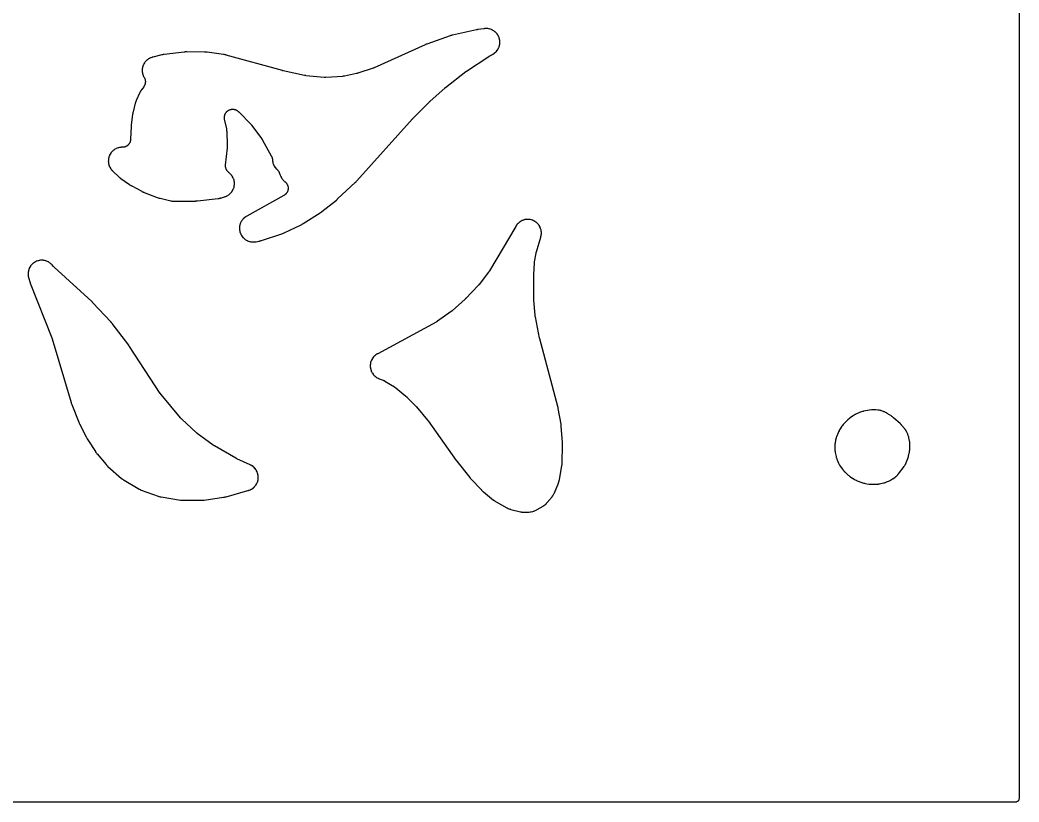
# Model space of a CAD drawing. Header units: millimetres. Extents: x 0 to 300, y 0 to 300.
# Drawn here: x 117.5 to 300.1, y -0.1 to 142.9 of the extents above; entities that cross this region are included whole.
import ezdxf

# ---------------------------------------------------------------- set-up
doc = ezdxf.new("R2010")
doc.units = ezdxf.units.MM
doc.layers.add('CUT', color=7, linetype='CONTINUOUS')

msp = doc.modelspace()

# ---------------------------------------------------------------- linework, layer by layer
at = {"layer": 'CUT'}
msp.add_lwpolyline([(300.054, 298.5625), (300.054, 1.4375), (300.054, 0.5522), (300.0504, 0.4788), (300.0417, 0.4206), (300.0274, 0.3635), (300.0076, 0.3082), (299.9825, 0.255), (299.9522, 0.2046), (299.9172, 0.1573), (299.8777, 0.1137), (299.8341, 0.0743), (299.7869, 0.0392), (299.7365, 0.009), (299.6833, -0.0162), (299.6279, -0.036), (299.5709, -0.0503), (299.5127, -0.0589), (299.4392, -0.0625), (298.554, -0.0625), (1.4375, -0.0625)], dxfattribs=at)
for points in [[(133.7183, 116.7157), (133.7283, 116.6574), (133.7691, 116.475), (133.7848, 116.418), (133.8433, 116.2405), (133.8646, 116.1853), (133.9402, 116.0144), (133.9668, 115.9616), (134.059, 115.799), (134.0906, 115.749), (134.1983, 115.5963), (134.2347, 115.5497), (134.3586, 115.4063), (134.3785, 115.3844), (134.4183, 115.3427), (134.4287, 115.3321), (134.4967, 115.2642), (134.5073, 115.2539), (135.6322, 114.1857), (135.6398, 114.1786), (135.6936, 114.1292), (135.7017, 114.1219), (135.7376, 114.0902), (135.7551, 114.0753), (135.8664, 113.9843), (135.8839, 113.9705), (135.9145, 113.9473), (135.9229, 113.941), (135.9812, 113.8985), (135.9907, 113.8916), (137.5736, 112.7814), (137.5886, 112.7713), (137.6865, 112.7069), (137.7017, 112.6972), (137.827, 112.6202), (137.8425, 112.611), (137.9441, 112.5526), (137.9598, 112.5439), (139.7911, 111.5639), (139.8072, 111.5555), (139.9132, 111.5029), (139.9296, 111.4951), (140.0644, 111.4331), (140.0811, 111.4258), (140.19, 111.3797), (140.2069, 111.3728), (142.6178, 110.4376), (142.6377, 110.4303), (142.7683, 110.3849), (142.7886, 110.3782), (142.9543, 110.3271), (142.9747, 110.3212), (143.1082, 110.2852), (143.1289, 110.28), (145.1239, 109.8168), (145.1417, 109.8129), (145.258, 109.7896), (145.276, 109.7863), (145.3461, 109.7744), (145.3823, 109.7695), (145.618, 109.7443), (145.6544, 109.7415), (145.7254, 109.7383), (145.7437, 109.7377), (145.8623, 109.7359), (145.8805, 109.7359), (149.5886, 109.7923), (149.6035, 109.7927), (149.6996, 109.7965), (149.7144, 109.7973), (149.835, 109.8051), (149.8498, 109.8062), (149.9456, 109.8148), (149.9604, 109.8163), (153.765, 110.2517), (153.7792, 110.2535), (153.8718, 110.2664), (153.8861, 110.2685), (153.9415, 110.2776), (153.9698, 110.2829), (154.1526, 110.3218), (154.1806, 110.3285), (154.2349, 110.3428), (154.2487, 110.3467), (154.3385, 110.3727), (154.3523, 110.3768), (154.9259, 110.5579), (154.9397, 110.5624), (155.0293, 110.5931), (155.043, 110.598), (155.0964, 110.6177), (155.1234, 110.6285), (155.2952, 110.7017), (155.3476, 110.7271), (155.5093, 110.8154), (155.559, 110.8458), (155.7113, 110.9494), (155.7578, 110.9844), (155.8994, 111.1023), (155.9423, 111.1417), (156.0717, 111.2727), (156.1106, 111.3161), (156.2267, 111.459), (156.2612, 111.506), (156.363, 111.6595), (156.3927, 111.7096), (156.4791, 111.8722), (156.5039, 111.925), (156.574, 112.0952), (156.5936, 112.1501), (156.6469, 112.3264), (156.6611, 112.3829), (156.697, 112.5636), (156.7056, 112.6212), (156.7239, 112.8044), (156.7269, 112.8626), (156.7273, 113.0468), (156.7246, 113.105), (156.7072, 113.2883), (156.6989, 113.346), (156.6637, 113.5268), (156.6499, 113.5834), (156.5974, 113.7599), (156.5781, 113.8149), (156.5087, 113.9855), (156.4842, 114.0383), (156.3986, 114.2014), (156.369, 114.2516), (156.268, 114.4056), (156.2337, 114.4527), (156.1183, 114.5962), (156.0796, 114.6398), (155.9508, 114.7714), (155.908, 114.811), (155.7651, 114.9312), (155.7423, 114.9494), (155.7186, 114.9675), (155.6825, 114.9964), (155.6177, 115.0511), (155.5502, 115.1144), (155.5075, 115.1588), (155.4469, 115.2287), (155.409, 115.2772), (155.3558, 115.353), (155.3231, 115.4052), (155.278, 115.486), (155.2508, 115.5412), (155.2143, 115.6262), (155.1929, 115.684), (155.1653, 115.7723), (155.1499, 115.832), (155.1315, 115.9226), (155.1224, 115.9836), (155.1134, 116.0756), (155.1105, 116.1372), (155.1111, 116.2297), (155.1159, 116.3143), (155.1197, 116.3605), (155.4645, 119.5305), (155.4656, 119.5413), (155.4724, 119.6169), (155.4733, 119.6282), (155.4769, 119.6779), (155.4781, 119.7018), (155.4828, 119.8513), (155.4831, 119.8744), (155.4828, 119.9145), (155.4826, 119.9253), (155.4807, 120.0004), (155.4803, 120.0126), (155.3675, 122.4856), (155.3669, 122.4969), (155.3619, 122.5755), (155.361, 122.5872), (155.3567, 122.6387), (155.3541, 122.6634), (155.3346, 122.8174), (155.3312, 122.8411), (155.3243, 122.882), (155.3224, 122.8931), (155.3081, 122.9697), (155.3057, 122.9821), (154.939, 124.7433), (154.9311, 124.7864), (154.9186, 124.8658), (154.9091, 124.9529), (154.9057, 125.0112), (154.9048, 125.0988), (154.907, 125.1572), (154.9146, 125.2445), (154.9225, 125.3023), (154.9386, 125.3885), (154.9521, 125.4453), (154.9765, 125.5295), (154.9955, 125.5847), (155.0279, 125.6661), (155.0522, 125.7192), (155.0924, 125.7971), (155.1217, 125.8476), (155.1693, 125.9212), (155.2034, 125.9686), (155.258, 126.0372), (155.2965, 126.0811), (155.3575, 126.144), (155.4001, 126.1839), (155.4669, 126.2407), (155.5132, 126.2763), (155.5852, 126.3262), (155.6347, 126.3571), (155.7113, 126.3999), (155.7636, 126.4258), (155.8439, 126.4609), (155.8985, 126.4816), (155.9818, 126.5087), (156.0382, 126.524), (156.1238, 126.5428), (156.1813, 126.5526), (156.2684, 126.563), (156.3266, 126.5671), (156.4142, 126.569), (156.4726, 126.5675), (156.56, 126.5608), (156.6179, 126.5536), (156.7043, 126.5385), (156.7612, 126.5256), (156.8457, 126.5022), (156.9011, 126.4839), (156.9829, 126.4523), (157.0363, 126.4287), (157.1146, 126.3894), (157.1654, 126.3606), (157.2395, 126.3139), (157.3053, 126.2677), (157.3406, 126.2417), (157.3636, 126.2238), (157.3759, 126.2141), (157.4044, 126.1911), (157.4165, 126.1812), (157.431, 126.1691), (157.4428, 126.1591), (157.4703, 126.1353), (157.482, 126.1251), (157.4953, 126.1131), (157.5068, 126.1026), (157.5335, 126.0779), (157.5449, 126.0672), (157.5586, 126.0541), (157.5697, 126.0432), (157.5955, 126.0176), (157.6065, 126.0065), (159.697, 123.8577), (159.7077, 123.8466), (159.7324, 123.8203), (159.7429, 123.809), (159.7555, 123.795), (159.7658, 123.7835), (159.7896, 123.7564), (159.7997, 123.7447), (159.8111, 123.7312), (159.821, 123.7193), (159.8438, 123.6914), (159.8535, 123.6794), (159.8652, 123.6646), (159.8747, 123.6524), (159.8965, 123.6238), (159.9058, 123.6114), (161.6869, 121.1907), (161.6952, 121.1792), (161.7144, 121.1523), (161.7225, 121.1407), (161.7323, 121.1265), (161.7403, 121.1148), (161.7586, 121.0873), (161.7663, 121.0754), (161.7751, 121.0617), (161.7827, 121.0498), (161.8001, 121.0217), (161.8075, 121.0096), (161.8163, 120.9948), (161.8235, 120.9826), (161.8401, 120.954), (161.8471, 120.9417), (163.4643, 118.0401), (163.4829, 118.0049), (163.5156, 117.9397), (163.548, 117.8671), (163.5675, 117.8178), (163.5934, 117.7425), (163.6084, 117.6917), (163.6276, 117.6144), (163.638, 117.5625), (163.6503, 117.4838), (163.6583, 117.4113), (163.6618, 117.3717), (163.6745, 117.1806), (163.681, 117.1235), (163.7103, 116.9442), (163.7223, 116.888), (163.7686, 116.7122), (163.7859, 116.6574), (163.8489, 116.487), (163.8713, 116.4341), (163.9503, 116.2704), (163.9777, 116.2199), (164.0719, 116.0645), (164.1041, 116.0169), (164.2127, 115.8712), (164.2493, 115.8269), (164.3714, 115.6923), (164.412, 115.6516), (164.507, 115.5653), (164.5368, 115.5368), (164.5903, 115.4835), (164.6459, 115.4228), (164.6811, 115.3806), (164.7309, 115.315), (164.762, 115.2699), (164.8057, 115.2), (164.8326, 115.1521), (164.8696, 115.0785), (164.9004, 115.0096), (164.9164, 114.9716), (165.0967, 114.5131), (165.1408, 114.4004), (165.1461, 114.3873), (165.167, 114.3375), (165.1783, 114.312), (165.2548, 114.1507), (165.281, 114.1015), (165.3709, 113.95), (165.4016, 113.9035), (165.5051, 113.761), (165.5399, 113.7176), (165.6563, 113.5853), (165.695, 113.5452), (165.8231, 113.4243), (165.8653, 113.388), (165.9455, 113.3253), (165.9796, 113.2972), (166.0409, 113.2442), (166.1049, 113.1832), (166.1455, 113.1405), (166.2032, 113.0734), (166.2394, 113.0269), (166.2902, 112.9545), (166.3216, 112.9047), (166.3651, 112.8277), (166.3915, 112.775), (166.4272, 112.6941), (166.4483, 112.6391), (166.4759, 112.5551), (166.4915, 112.4983), (166.5107, 112.4119), (166.5206, 112.3539), (166.5312, 112.2661), (166.5354, 112.2073), (166.5374, 112.1189), (166.5358, 112.06), (166.529, 111.9718), (166.5217, 111.9134), (166.5063, 111.8263), (166.4932, 111.7688), (166.4694, 111.6837), (166.4507, 111.6278), (166.4186, 111.5454), (166.3946, 111.4916), (166.3546, 111.4127), (166.3254, 111.3616), (166.2778, 111.287), (166.2437, 111.239), (166.189, 111.1694), (166.1504, 111.125), (166.0891, 111.0612), (166.0463, 111.0207), (165.9791, 110.9632), (165.9325, 110.9272), (165.86, 110.8765), (165.7913, 110.8335), (165.7533, 110.8109), (158.9747, 107.0098), (158.9621, 107.0025), (158.8807, 106.9542), (158.8683, 106.9466), (158.8201, 106.9164), (158.7958, 106.9004), (158.6426, 106.7937), (158.5964, 106.7582), (158.4563, 106.6388), (158.4138, 106.599), (158.2858, 106.4666), (158.2474, 106.4228), (158.1329, 106.2786), (158.0989, 106.2313), (157.9989, 106.0767), (157.9697, 106.0264), (157.8851, 105.8628), (157.8609, 105.8098), (157.7926, 105.6389), (157.7737, 105.5838), (157.7223, 105.407), (157.7088, 105.3503), (157.6747, 105.1694), (157.6668, 105.1117), (157.6505, 104.9283), (157.6481, 104.8701), (157.6497, 104.686), (157.653, 104.6279), (157.6724, 104.4448), (157.6813, 104.3872), (157.7183, 104.2069), (157.7328, 104.1505), (157.7872, 103.9745), (157.807, 103.9198), (157.8782, 103.75), (157.9033, 103.6974), (157.9905, 103.5353), (158.0206, 103.4854), (158.1232, 103.3325), (158.1579, 103.2858), (158.2749, 103.1436), (158.314, 103.1004), (158.4442, 102.9702), (158.4873, 102.9311), (158.6295, 102.8141), (158.6762, 102.7793), (158.829, 102.6767), (158.8789, 102.6466), (159.041, 102.5592), (159.0935, 102.5341), (159.2633, 102.4629), (159.318, 102.443), (159.4939, 102.3885), (159.5503, 102.374), (159.7307, 102.3369), (159.7882, 102.328), (159.9713, 102.3085), (160.0294, 102.3052), (160.2135, 102.3035), (160.2717, 102.3058), (160.4577, 102.3223), (160.4866, 102.3256), (160.543, 102.3333), (160.5574, 102.3355), (160.6508, 102.3507), (160.6651, 102.3532), (161.1807, 102.4499), (161.1999, 102.4538), (161.3239, 102.4813), (161.3429, 102.4858), (161.4973, 102.5253), (161.5161, 102.5304), (161.638, 102.5659), (161.6567, 102.5717), (165.3742, 103.7858), (165.3929, 103.7922), (165.5135, 103.8361), (165.532, 103.8431), (165.6815, 103.9031), (165.6997, 103.9108), (165.8172, 103.9625), (165.8352, 103.9707), (168.8998, 105.4413), (168.9161, 105.4494), (169.0212, 105.5038), (169.0373, 105.5124), (169.1671, 105.5847), (169.1829, 105.5938), (169.2845, 105.6546), (169.3, 105.6641), (172.3657, 107.6242), (172.3783, 107.6325), (172.4596, 107.6874), (172.472, 107.696), (172.5723, 107.7675), (172.5845, 107.7764), (172.6629, 107.8353), (172.6748, 107.8445), (175.3401, 109.9539), (175.3499, 109.9618), (175.4125, 110.0135), (175.4221, 110.0216), (175.4994, 110.0882), (175.5088, 110.0964), (175.5693, 110.1508), (175.5785, 110.1592), (178.867, 113.2404), (178.8765, 113.2495), (178.9371, 113.3088), (178.9463, 113.318), (179.0208, 113.3942), (179.0299, 113.4036), (179.0878, 113.4655), (179.0967, 113.4752), (189.2434, 124.7925), (189.2465, 124.7961), (189.254, 124.8043), (189.2572, 124.8078), (189.2648, 124.8161), (189.2688, 124.8204), (189.278, 124.8304), (189.282, 124.8347), (189.2867, 124.8396), (189.2907, 124.8438), (189.3001, 124.8537), (189.3036, 124.8574), (189.3113, 124.8653), (189.3223, 124.8766), (189.3272, 124.8815), (192.3922, 127.9626), (192.3959, 127.9663), (192.4045, 127.9748), (192.4082, 127.9785), (192.4171, 127.9872), (192.4216, 127.9916), (192.4323, 128.002), (192.4369, 128.0064), (192.4423, 128.0115), (192.4469, 128.0159), (192.4578, 128.0261), (192.4619, 128.0299), (192.4707, 128.0381), (192.4834, 128.0497), (192.4891, 128.0548), (195.1327, 130.4264), (195.1374, 130.4307), (195.1487, 130.4406), (195.1535, 130.4448), (195.165, 130.4549), (195.171, 130.46), (195.1849, 130.472), (195.1909, 130.4771), (195.1979, 130.4829), (195.204, 130.488), (195.2182, 130.4997), (195.2243, 130.5047), (195.2274, 130.5072), (195.2347, 130.5131), (195.2517, 130.5267), (195.2591, 130.5324), (198.9941, 133.438), (198.9999, 133.4424), (199.0133, 133.4527), (199.0191, 133.4571), (199.033, 133.4675), (199.0401, 133.4729), (199.0569, 133.4852), (199.0641, 133.4905), (199.0724, 133.4965), (199.0797, 133.5017), (199.0967, 133.5137), (199.1041, 133.5189), (199.1078, 133.5214), (199.1165, 133.5274), (199.137, 133.5412), (199.1458, 133.5471), (203.206, 136.2174), (203.212, 136.2213), (203.226, 136.2303), (203.232, 136.2342), (203.2463, 136.2433), (203.2537, 136.2479), (203.271, 136.2587), (203.2784, 136.2632), (203.287, 136.2685), (203.2945, 136.273), (203.3121, 136.2835), (203.3197, 136.2879), (203.3241, 136.2905), (203.3329, 136.2955), (203.3536, 136.3073), (203.3625, 136.3122), (203.8733, 136.5942), (203.8861, 136.6015), (203.9689, 136.6499), (203.9815, 136.6575), (204.0312, 136.6881), (204.0561, 136.7044), (204.2132, 136.8126), (204.2605, 136.8488), (204.4042, 136.9704), (204.4476, 137.0111), (204.5785, 137.1463), (204.6177, 137.191), (204.7346, 137.3386), (204.7692, 137.387), (204.8708, 137.5454), (204.9005, 137.597), (204.9859, 137.7647), (205.0103, 137.819), (205.0787, 137.9943), (205.0976, 138.0508), (205.1483, 138.232), (205.1614, 138.2901), (205.194, 138.4754), (205.2013, 138.5345), (205.2153, 138.7222), (205.2168, 138.7817), (205.2121, 138.9698), (205.2076, 139.0292), (205.1843, 139.2159), (205.174, 139.2745), (205.1323, 139.458), (205.1163, 139.5154), (205.0566, 139.6938), (205.0349, 139.7493), (204.9579, 139.921), (204.9308, 139.974), (204.8371, 140.1372), (204.8049, 140.1873), (204.6955, 140.3404), (204.6586, 140.3871), (204.5345, 140.5286), (204.4931, 140.5713), (204.3556, 140.6999), (204.3102, 140.7383), (204.1607, 140.8526), (204.1116, 140.8864), (203.9515, 140.9852), (203.8994, 141.014), (203.7303, 141.0965), (203.6756, 141.1199), (203.4991, 141.1853), (203.4423, 141.2032), (203.2602, 141.2508), (203.202, 141.2629), (203.0161, 141.2922), (202.9569, 141.2986), (202.769, 141.3093), (202.7095, 141.3098), (202.5188, 141.3017), (202.4891, 141.2997), (202.4312, 141.2944), (202.4164, 141.2928), (202.3203, 141.2816), (202.3056, 141.2796), (201.2015, 141.1224), (201.1909, 141.1208), (201.1172, 141.109), (201.1059, 141.107), (201.0144, 141.0905), (201.0033, 141.0884), (200.9313, 141.074), (200.9195, 141.0715), (196.5633, 140.1094), (196.5457, 140.1052), (196.4319, 140.0765), (196.4145, 140.0718), (196.2729, 140.0314), (196.2556, 140.0262), (196.1438, 139.9907), (196.1266, 139.985), (191.8551, 138.4846), (191.8426, 138.48), (191.7618, 138.4496), (191.7494, 138.4448), (191.6487, 138.4043), (191.6364, 138.3992), (191.557, 138.3653), (191.5448, 138.3599), (182.2768, 134.1495), (182.2656, 134.1445), (182.2394, 134.1331), (182.2281, 134.1282), (182.2144, 134.1224), (182.203, 134.1177), (182.1765, 134.107), (182.1651, 134.1024), (182.1519, 134.0973), (182.1405, 134.0929), (182.1136, 134.0829), (182.1021, 134.0786), (182.088, 134.0736), (182.0764, 134.0695), (182.0494, 134.0602), (182.0377, 134.0563), (179.2469, 133.1396), (179.235, 133.1357), (179.2071, 133.127), (179.1951, 133.1234), (179.1805, 133.119), (179.1685, 133.1155), (179.1404, 133.1075), (179.1283, 133.1042), (179.1144, 133.1005), (179.1023, 133.0973), (179.0739, 133.0902), (179.0618, 133.0872), (179.0469, 133.0836), (179.0347, 133.0808), (179.0062, 133.0745), (178.994, 133.0718), (176.8496, 132.6236), (176.8339, 132.6204), (176.7973, 132.6135), (176.7816, 132.6106), (176.7624, 132.6073), (176.7467, 132.6047), (176.7099, 132.5991), (176.6941, 132.5968), (176.676, 132.5943), (176.6601, 132.5923), (176.6232, 132.588), (176.6073, 132.5862), (176.5879, 132.5843), (176.572, 132.5828), (176.5349, 132.5798), (176.519, 132.5786), (173.4374, 132.3805), (173.4303, 132.3801), (173.4135, 132.3792), (173.4104, 132.379), (173.3777, 132.3779), (173.3124, 132.3768), (173.2899, 132.3768), (173.2588, 132.3778), (173.1763, 132.3823), (173.1409, 132.3849), (169.7895, 132.6992), (169.7761, 132.7005), (169.745, 132.7039), (169.7317, 132.7055), (169.7157, 132.7075), (169.7025, 132.7092), (169.6717, 132.7135), (169.6585, 132.7154), (169.6433, 132.7178), (169.6301, 132.7199), (169.5994, 132.7251), (169.5863, 132.7274), (169.5703, 132.7304), (169.5572, 132.7329), (169.5266, 132.739), (169.5135, 132.7417), (165.6132, 133.5823), (165.6078, 133.5834), (165.5953, 133.5862), (165.59, 133.5874), (165.5771, 133.5904), (165.5706, 133.5919), (165.5552, 133.5955), (165.5487, 133.5971), (165.5411, 133.5989), (165.5345, 133.6006), (165.5192, 133.6044), (165.5135, 133.6059), (165.5012, 133.6091), (165.4836, 133.6139), (165.4758, 133.616), (155.2302, 136.4772), (155.2101, 136.4825), (155.079, 136.5142), (155.0588, 136.5188), (154.893, 136.5529), (154.8726, 136.5567), (154.7396, 136.5794), (154.7191, 136.5825), (151.7473, 136.9829), (151.7285, 136.9851), (151.6062, 136.9977), (151.5874, 136.9993), (151.4336, 137.0102), (151.4147, 137.0113), (151.2919, 137.0161), (151.273, 137.0166), (148.0487, 137.0419), (148.0294, 137.0417), (147.9042, 137.0387), (147.885, 137.0379), (147.7281, 137.029), (147.7089, 137.0276), (147.5842, 137.0166), (147.565, 137.0146), (143.8787, 136.5678), (143.8614, 136.5655), (143.7492, 136.5485), (143.732, 136.5457), (143.5918, 136.5203), (143.5746, 136.517), (143.4636, 136.4935), (143.4466, 136.4897), (141.8407, 136.1017), (141.8265, 136.0981), (141.7346, 136.0735), (141.7205, 136.0696), (141.6657, 136.0535), (141.6379, 136.0445), (141.4607, 135.983), (141.4065, 135.9611), (141.2385, 135.8836), (141.1867, 135.8565), (141.0271, 135.7631), (140.9781, 135.7311), (140.8283, 135.6226), (140.7827, 135.586), (140.6442, 135.4633), (140.6024, 135.4225), (140.4765, 135.287), (140.4388, 135.2422), (140.3268, 135.0951), (140.2936, 135.0469), (140.1964, 134.8895), (140.1681, 134.8383), (140.0867, 134.6722), (140.0635, 134.6185), (139.9987, 134.4453), (139.9808, 134.3896), (139.9332, 134.2109), (139.9208, 134.1537), (139.8908, 133.9712), (139.8841, 133.9131), (139.872, 133.7285), (139.871, 133.67), (139.8769, 133.4852), (139.8816, 133.4269), (139.9054, 133.2435), (139.9158, 133.1859), (139.9574, 133.0057), (139.9733, 132.9494), (140.0323, 132.7741), (140.0536, 132.7196), (140.1294, 132.5509), (140.1559, 132.4987), (140.2454, 132.3423), (140.266, 132.3042), (140.3021, 132.2333), (140.3377, 132.1542), (140.3589, 132.1004), (140.3867, 132.0182), (140.4026, 131.9627), (140.4224, 131.8782), (140.4328, 131.8214), (140.4444, 131.7354), (140.4493, 131.6778), (140.4525, 131.5911), (140.4519, 131.5333), (140.4468, 131.4467), (140.4406, 131.3892), (140.4271, 131.3035), (140.4154, 131.2469), (140.3937, 131.1629), (140.3766, 131.1077), (140.347, 131.0261), (140.3246, 130.9729), (140.2873, 130.8945), (140.2599, 130.8437), (140.2152, 130.7693), (140.1709, 130.7032), (140.1459, 130.6678), (139.7976, 130.1981), (139.7883, 130.1853), (139.7757, 130.1672), (139.7293, 130.1012), (139.7204, 130.0881), (139.7073, 130.0683), (139.707, 130.068), (139.6863, 130.0367), (139.6695, 130.0099), (139.583, 129.8631), (139.5652, 129.833), (139.5499, 129.8053), (139.5214, 129.7506), (139.5143, 129.7365), (139.4692, 129.6441), (139.4625, 129.6299), (138.7942, 128.1624), (138.789, 128.1506), (138.7559, 128.0738), (138.751, 128.0619), (138.7321, 128.0152), (138.723, 127.9912), (138.6669, 127.8336), (138.6588, 127.8091), (138.644, 127.7611), (138.6404, 127.7487), (138.6175, 127.6683), (138.6141, 127.6558), (138.2104, 126.1117), (138.2056, 126.0921), (138.1766, 125.9637), (138.1725, 125.9439), (138.1416, 125.7817), (138.1381, 125.7617), (138.1179, 125.6317), (138.1151, 125.6117), (137.8863, 123.7254), (137.8851, 123.7144), (137.8772, 123.6373), (137.8761, 123.6255), (137.8681, 123.5293), (137.8673, 123.5176), (137.8625, 123.4415), (137.8618, 123.429), (137.7627, 121.0662), (137.7596, 121.021), (137.752, 120.9382), (137.7391, 120.8484), (137.7275, 120.7892), (137.7056, 120.7011), (137.6881, 120.6433), (137.6575, 120.558), (137.6342, 120.5022), (137.5952, 120.4204), (137.5664, 120.3673), (137.5193, 120.2897), (137.4854, 120.2398), (137.4307, 120.1674), (137.392, 120.1211), (137.3303, 120.0546), (137.287, 120.0125), (137.219, 119.9525), (137.1717, 119.9149), (137.0979, 119.8622), (137.0471, 119.8295), (136.9684, 119.7844), (136.9146, 119.7571), (136.8318, 119.7201), (136.7755, 119.6983), (136.6893, 119.6699), (136.6311, 119.6539), (136.5425, 119.6343), (136.483, 119.6242), (136.3929, 119.6136), (136.3149, 119.6084), (136.2597, 119.6064), (136.2499, 119.6064), (136.2387, 119.6064), (136.2154, 119.6059), (136.2077, 119.6056), (136.1857, 119.6049), (136.0494, 119.6027), (135.9904, 119.5989), (135.8047, 119.5774), (135.7464, 119.5678), (135.5637, 119.5282), (135.5066, 119.5129), (135.3287, 119.4555), (135.2734, 119.4346), (135.102, 119.36), (135.0491, 119.3338), (134.8859, 119.2427), (134.8357, 119.2114), (134.6823, 119.1046), (134.6354, 119.0685), (134.4932, 118.9472), (134.4502, 118.9067), (134.3206, 118.772), (134.2818, 118.7274), (134.1661, 118.5806), (134.1319, 118.5324), (134.0312, 118.375), (134.0018, 118.3236), (133.9171, 118.157), (133.893, 118.1031), (133.8251, 117.9289), (133.8064, 117.8728), (133.756, 117.6929), (133.7428, 117.6352), (133.7104, 117.4512), (133.703, 117.3925), (133.6888, 117.2061), (133.6872, 117.147), (133.6915, 116.9602), (133.6957, 116.9012)], [(181.5648, 79.2798), (181.5745, 79.2212), (181.6142, 79.0375), (181.6296, 78.9801), (181.6872, 78.8013), (181.7082, 78.7457), (181.7832, 78.5734), (181.8097, 78.5202), (181.9014, 78.3562), (181.9329, 78.3058), (182.0404, 78.1517), (182.0768, 78.1047), (182.199, 77.962), (182.2398, 77.9188), (182.3756, 77.7889), (182.4205, 77.75), (182.5684, 77.6341), (182.617, 77.5999), (182.7756, 77.4992), (182.8273, 77.4699), (182.9975, 77.3843), (183.0243, 77.3716), (183.0774, 77.3481), (183.0911, 77.3422), (183.1804, 77.3053), (183.1942, 77.2998), (183.8869, 77.0334), (183.8964, 77.0297), (183.9111, 77.0238), (183.9352, 77.0138), (183.9673, 77), (183.9956, 76.9872), (184.0179, 76.9766), (184.0306, 76.9705), (184.0353, 76.9682), (184.0624, 76.9543), (184.1222, 76.9222), (184.1577, 76.9022), (184.1695, 76.8952), (184.1782, 76.8899), (185.948, 75.8097), (185.9613, 75.8013), (185.9924, 75.7816), (186.0056, 75.7731), (186.0216, 75.7625), (186.0347, 75.7537), (186.065, 75.7329), (186.078, 75.7239), (186.0927, 75.7135), (186.1054, 75.7042), (186.135, 75.6824), (186.1476, 75.6729), (186.1629, 75.6613), (186.1753, 75.6516), (186.2041, 75.6287), (186.2163, 75.6188), (188.0487, 74.1125), (188.0577, 74.1049), (188.0786, 74.0873), (188.0876, 74.0796), (188.0984, 74.0702), (188.1072, 74.0625), (188.1277, 74.0443), (188.1364, 74.0364), (188.1464, 74.0273), (188.155, 74.0193), (188.175, 74.0005), (188.1835, 73.9925), (188.1939, 73.9825), (188.2023, 73.9743), (188.2218, 73.955), (188.2301, 73.9467), (189.8584, 72.2951), (189.8649, 72.2884), (189.8799, 72.2729), (189.8864, 72.2662), (189.8941, 72.2579), (189.9005, 72.2512), (189.9152, 72.2353), (189.9215, 72.2284), (189.9287, 72.2205), (189.9349, 72.2136), (189.9492, 72.1975), (189.9554, 72.1905), (189.9628, 72.1819), (189.9689, 72.1749), (189.9829, 72.1584), (189.9889, 72.1514), (191.9856, 69.7606), (191.9901, 69.7552), (192.0004, 69.7426), (192.0048, 69.7372), (192.0154, 69.7242), (192.0207, 69.7175), (192.0332, 69.7018), (192.0385, 69.6951), (192.0446, 69.6873), (192.0498, 69.6805), (192.062, 69.6645), (192.0672, 69.6576), (192.0698, 69.6542), (192.0758, 69.646), (192.0898, 69.6268), (192.0958, 69.6185), (197.2574, 62.3804), (197.2612, 62.3751), (197.2879, 62.3384), (197.2921, 62.3328), (197.326, 62.2874), (197.3301, 62.282), (197.3573, 62.2464), (197.3618, 62.2406), (199.7103, 59.2498), (199.7188, 59.2392), (199.775, 59.1709), (199.7838, 59.1604), (199.8563, 59.0763), (199.8653, 59.0661), (199.9245, 59.0004), (199.9337, 58.9904), (201.8288, 56.9822), (201.8427, 56.9679), (201.9346, 56.8767), (201.949, 56.863), (202.0681, 56.7525), (202.0829, 56.7392), (202.1807, 56.6543), (202.1959, 56.6415), (204.0782, 55.1145), (204.0885, 55.1064), (204.1554, 55.0545), (204.1658, 55.0466), (204.2067, 55.0163), (204.2279, 55.0012), (204.3682, 54.9064), (204.3901, 54.8922), (204.4334, 54.8656), (204.4446, 54.8589), (204.5177, 54.8161), (204.529, 54.8096), (206.5165, 53.7037), (206.5281, 53.6974), (206.604, 53.6573), (206.6158, 53.6512), (206.662, 53.6281), (206.6859, 53.6168), (206.8406, 53.5478), (206.8898, 53.5284), (207.05, 53.4733), (207.0752, 53.4652), (207.1247, 53.4506), (207.1374, 53.447), (207.2203, 53.4244), (207.2331, 53.4211), (209.005, 52.981), (209.0184, 52.9778), (209.1057, 52.9583), (209.1191, 52.9554), (209.1718, 52.9449), (209.1989, 52.9401), (209.3732, 52.9134), (209.4279, 52.9076), (209.6039, 52.897), (209.6314, 52.896), (209.6851, 52.8952), (209.6989, 52.8952), (209.7883, 52.896), (209.802, 52.8963), (210.3034, 52.9122), (210.3189, 52.9128), (210.4192, 52.9186), (210.4346, 52.9197), (210.4947, 52.9247), (210.5255, 52.9281), (210.7245, 52.955), (210.755, 52.96), (210.8143, 52.9712), (210.8294, 52.9742), (210.9277, 52.9954), (210.9427, 52.9988), (211.2228, 53.0667), (211.237, 53.0703), (211.3287, 53.0949), (211.3427, 53.0989), (211.3975, 53.115), (211.4253, 53.1239), (211.6021, 53.1855), (211.6563, 53.2074), (211.8263, 53.2859), (211.8525, 53.2988), (211.903, 53.3252), (211.9159, 53.3321), (211.999, 53.3781), (212.0117, 53.3854), (213.1149, 54.0318), (213.1262, 54.0386), (213.1995, 54.0837), (213.2107, 54.0908), (213.2542, 54.1189), (213.2761, 54.1338), (213.4145, 54.2322), (213.4562, 54.2648), (213.5836, 54.3736), (213.6224, 54.4097), (213.7413, 54.5309), (213.7594, 54.5502), (213.794, 54.5887), (213.8027, 54.5987), (213.8588, 54.664), (213.8673, 54.6741), (214.7431, 55.7405), (214.7524, 55.752), (214.8115, 55.8278), (214.8205, 55.8396), (214.8549, 55.886), (214.872, 55.9102), (214.9773, 56.0679), (215.0077, 56.1186), (215.097, 56.2859), (215.1103, 56.3124), (215.1349, 56.3646), (215.1411, 56.3781), (215.18, 56.466), (215.1858, 56.4796), (215.9026, 58.2155), (215.9086, 58.2306), (215.9462, 58.3292), (215.9518, 58.3445), (215.9728, 58.4043), (215.9827, 58.4352), (216.0417, 58.6378), (216.05, 58.6692), (216.0644, 58.731), (216.0678, 58.7468), (216.089, 58.8502), (216.0921, 58.8662), (216.5428, 61.4153), (216.5446, 61.4259), (216.5565, 61.5007), (216.5581, 61.5118), (216.565, 61.561), (216.5678, 61.5847), (216.5824, 61.733), (216.5842, 61.7559), (216.5866, 61.7957), (216.5872, 61.8065), (216.5903, 61.8812), (216.5907, 61.8934), (216.6641, 65.2786), (216.6643, 65.293), (216.6641, 65.3865), (216.6638, 65.4009), (216.6608, 65.5182), (216.6602, 65.5326), (216.6555, 65.626), (216.6546, 65.6403), (216.4295, 68.667), (216.4282, 68.6814), (216.419, 68.7747), (216.4174, 68.7891), (216.403, 68.906), (216.4011, 68.9203), (216.3874, 69.013), (216.3852, 69.0273), (215.8945, 71.8778), (215.892, 71.8912), (215.875, 71.9781), (215.8722, 71.9914), (215.8484, 72.1001), (215.8453, 72.1133), (215.8244, 72.1994), (215.821, 72.2126), (212.5156, 84.5724), (212.5141, 84.578), (212.5107, 84.591), (212.5093, 84.5965), (212.5059, 84.6099), (212.5042, 84.6168), (212.5002, 84.6328), (212.4986, 84.6397), (212.4967, 84.6476), (212.4951, 84.6545), (212.4914, 84.6707), (212.4898, 84.6776), (212.4891, 84.6811), (212.4873, 84.6893), (212.4833, 84.7084), (212.4816, 84.7167), (211.6942, 88.6327), (211.6917, 88.6458), (211.686, 88.6764), (211.6837, 88.6895), (211.6809, 88.7055), (211.6788, 88.7186), (211.6741, 88.7492), (211.6721, 88.7624), (211.67, 88.7775), (211.6682, 88.7907), (211.6644, 88.8215), (211.6628, 88.8347), (211.6611, 88.8508), (211.6597, 88.8641), (211.6568, 88.8949), (211.6556, 88.9082), (211.432, 91.6935), (211.4314, 91.7003), (211.4303, 91.7162), (211.4298, 91.7231), (211.4287, 91.7394), (211.4282, 91.7478), (211.4272, 91.7674), (211.4267, 91.7758), (211.4263, 91.7855), (211.4259, 91.7939), (211.4252, 91.8136), (211.4249, 91.822), (211.4248, 91.8263), (211.4246, 91.8363), (211.4242, 91.8595), (211.4241, 91.8695), (211.4008, 96.2418), (211.4008, 96.2472), (211.4008, 96.2598), (211.4008, 96.2652), (211.4009, 96.278), (211.401, 96.2846), (211.4012, 96.3), (211.4013, 96.3065), (211.4014, 96.3142), (211.4016, 96.3208), (211.4021, 96.3362), (211.4022, 96.342), (211.4027, 96.3545), (211.4035, 96.3722), (211.4039, 96.38), (211.5124, 98.411), (211.5133, 98.4251), (211.5155, 98.458), (211.5166, 98.4721), (211.5181, 98.4891), (211.5194, 98.5031), (211.5227, 98.5358), (211.5242, 98.5497), (211.5261, 98.5658), (211.5278, 98.5798), (211.5321, 98.6124), (211.5341, 98.6263), (211.5366, 98.6433), (211.5388, 98.6572), (211.5441, 98.6897), (211.5465, 98.7035), (211.8269, 100.2561), (211.8292, 100.2684), (211.8348, 100.2972), (211.8373, 100.3095), (211.8404, 100.3245), (211.8431, 100.3368), (211.8495, 100.3654), (211.8523, 100.3776), (211.8557, 100.3917), (211.8587, 100.4039), (211.8659, 100.4323), (211.8691, 100.4444), (211.873, 100.4592), (211.8764, 100.4713), (211.8844, 100.4995), (211.8879, 100.5116), (212.6801, 103.1635), (212.6841, 103.1774), (212.7089, 103.2683), (212.7125, 103.2823), (212.7261, 103.3372), (212.7324, 103.3655), (212.7681, 103.5477), (212.7765, 103.605), (212.7943, 103.7873), (212.7971, 103.8451), (212.7972, 104.0283), (212.7944, 104.0861), (212.7769, 104.2684), (212.7685, 104.3257), (212.7335, 104.5055), (212.7197, 104.5618), (212.6674, 104.7373), (212.6483, 104.7919), (212.5793, 104.9616), (212.555, 105.0142), (212.47, 105.1764), (212.4407, 105.2264), (212.3405, 105.3797), (212.3065, 105.4266), (212.192, 105.5695), (212.1537, 105.6129), (212.0259, 105.7441), (211.9835, 105.7836), (211.8437, 105.9019), (211.7977, 105.9371), (211.6472, 106.0414), (211.598, 106.072), (211.4381, 106.1613), (211.3862, 106.187), (211.2184, 106.2604), (211.1643, 106.281), (210.9902, 106.3379), (210.9343, 106.3532), (210.7556, 106.3931), (210.6985, 106.4029), (210.5167, 106.4253), (210.459, 106.4296), (210.2759, 106.4344), (210.218, 106.4331), (210.0353, 106.4202), (209.9778, 106.4133), (209.7972, 106.3829), (209.7406, 106.3705), (209.5638, 106.3228), (209.5086, 106.305), (209.3373, 106.2404), (209.2841, 106.2174), (209.1197, 106.1366), (209.0691, 106.1086), (208.9133, 106.0124), (208.8655, 105.9796), (208.7197, 105.8687), (208.6753, 105.8315), (208.5409, 105.7071), (208.5003, 105.6658), (208.3785, 105.529), (208.3421, 105.4839), (208.2326, 105.334), (208.2161, 105.3102), (208.1849, 105.263), (208.1771, 105.2508), (208.1272, 105.171), (208.1197, 105.1586), (203.2927, 97.0043), (203.2858, 96.9928), (203.2694, 96.966), (203.2623, 96.9546), (203.2535, 96.9407), (203.2463, 96.9294), (203.2291, 96.9032), (203.2216, 96.892), (203.213, 96.8792), (203.2054, 96.8681), (203.1874, 96.8424), (203.1796, 96.8314), (203.1701, 96.8181), (203.1621, 96.8072), (203.1434, 96.782), (203.1353, 96.7713), (201.4088, 94.5189), (201.401, 94.5089), (201.3828, 94.4859), (201.375, 94.476), (201.3653, 94.4641), (201.3573, 94.4544), (201.3384, 94.4318), (201.3303, 94.4222), (201.3208, 94.4112), (201.3126, 94.4017), (201.2931, 94.3797), (201.2847, 94.3703), (201.2743, 94.359), (201.2658, 94.3497), (201.2457, 94.3282), (201.2371, 94.3191), (198.9978, 91.9911), (198.9932, 91.9863), (198.9822, 91.9751), (198.9775, 91.9703), (198.9662, 91.9589), (198.9604, 91.9531), (198.9467, 91.9395), (198.9408, 91.9337), (198.934, 91.9271), (198.928, 91.9214), (198.9141, 91.908), (198.908, 91.9023), (198.9049, 91.8994), (198.8978, 91.8928), (198.881, 91.8774), (198.8737, 91.8708), (196.4986, 89.739), (196.4893, 89.7308), (196.4675, 89.7118), (196.4581, 89.7036), (196.4467, 89.694), (196.4372, 89.6861), (196.415, 89.6677), (196.4055, 89.66), (196.3944, 89.651), (196.3847, 89.6434), (196.3619, 89.6256), (196.3522, 89.6181), (196.3401, 89.609), (196.3302, 89.6016), (196.307, 89.5845), (196.297, 89.5772), (193.8289, 87.8095), (193.8173, 87.8013), (193.79, 87.7825), (193.7783, 87.7745), (193.7639, 87.7648), (193.752, 87.757), (193.7241, 87.739), (193.7122, 87.7314), (193.6983, 87.7227), (193.6862, 87.7153), (193.6578, 87.6982), (193.6456, 87.691), (193.6306, 87.6822), (193.6183, 87.6752), (193.5894, 87.659), (193.5769, 87.6521), (182.9001, 81.8856), (182.8871, 81.8783), (182.8033, 81.8303), (182.7905, 81.8228), (182.7409, 81.7927), (182.7158, 81.7767), (182.558, 81.67), (182.5105, 81.6343), (182.366, 81.5143), (182.3222, 81.4741), (182.1903, 81.3403), (182.1507, 81.2959), (182.0327, 81.1497), (181.9977, 81.1017), (181.8947, 80.9445), (181.8646, 80.8933), (181.7777, 80.7267), (181.7528, 80.6727), (181.6828, 80.4984), (181.6634, 80.4422), (181.611, 80.2618), (181.5973, 80.2039), (181.5629, 80.0192), (181.555, 79.9603), (181.5391, 79.7731), (181.537, 79.7137), (181.5397, 79.5258), (181.5435, 79.4665)], [(119.0525, 96.089), (119.0619, 96.0317), (119.101, 95.8495), (119.1078, 95.8213), (119.1223, 95.7664), (119.1262, 95.7524), (119.1527, 95.6618), (119.157, 95.6479), (119.353, 95.032), (119.3559, 95.0233), (119.3762, 94.9627), (119.3794, 94.9534), (119.406, 94.8783), (119.4093, 94.8692), (119.4312, 94.8103), (119.4349, 94.8006), (123.3524, 84.798), (123.3558, 84.7892), (123.3637, 84.7685), (123.367, 84.7596), (123.371, 84.7487), (123.3742, 84.7397), (123.3816, 84.7189), (123.3848, 84.7099), (123.3883, 84.6995), (123.3914, 84.6905), (123.3984, 84.6695), (123.4013, 84.6604), (123.4049, 84.6494), (123.4077, 84.6403), (123.4143, 84.6191), (123.417, 84.61), (126.8829, 72.9455), (126.8869, 72.9325), (126.914, 72.8485), (126.9183, 72.8356), (126.9546, 72.7309), (126.9592, 72.7181), (126.99, 72.6354), (126.9949, 72.6228), (128.2931, 69.3665), (128.2981, 69.3545), (128.3311, 69.2765), (128.3364, 69.2645), (128.38, 69.1675), (128.3855, 69.1556), (128.4219, 69.0792), (128.4277, 69.0674), (129.625, 66.6884), (129.6322, 66.6746), (129.6799, 66.5857), (129.6874, 66.5721), (129.7501, 66.4621), (129.758, 66.4487), (129.8102, 66.3624), (129.8184, 66.3492), (131.336, 63.9803), (131.3465, 63.9645), (131.4163, 63.8627), (131.4273, 63.8472), (131.519, 63.7223), (131.5305, 63.7072), (131.6066, 63.61), (131.6186, 63.5953), (133.2739, 61.6156), (133.281, 61.6073), (133.3311, 61.5496), (133.3387, 61.541), (133.3722, 61.5038), (133.3887, 61.4862), (133.4939, 61.3786), (133.5104, 61.3623), (133.5397, 61.3346), (133.5477, 61.3272), (133.6035, 61.2762), (133.6126, 61.2681), (136.0993, 59.0892), (136.1096, 59.0804), (136.177, 59.024), (136.1875, 59.0154), (136.2287, 58.9824), (136.2502, 58.966), (136.3923, 58.8626), (136.4145, 58.8471), (136.4586, 58.818), (136.47, 58.8107), (136.5444, 58.7638), (136.5559, 58.7568), (139.1304, 57.2166), (139.1431, 57.2092), (139.2264, 57.1621), (139.2393, 57.155), (139.2901, 57.1279), (139.3164, 57.1147), (139.4893, 57.0331), (139.5163, 57.0212), (139.5694, 56.9992), (139.5831, 56.9937), (139.6724, 56.9594), (139.6862, 56.9543), (142.8026, 55.8419), (142.8154, 55.8375), (142.8991, 55.8097), (142.912, 55.8056), (142.9627, 55.7901), (142.9888, 55.7827), (143.1596, 55.7387), (143.186, 55.7325), (143.2379, 55.7216), (143.2512, 55.719), (143.3379, 55.7028), (143.3513, 55.7004), (146.8446, 55.13), (146.8557, 55.1282), (146.9338, 55.117), (146.9454, 55.1154), (146.9967, 55.1091), (147.0215, 55.1065), (147.1762, 55.0938), (147.2001, 55.0923), (147.2416, 55.0906), (147.2529, 55.0902), (147.3308, 55.0884), (147.3434, 55.0882), (150.7232, 55.0811), (150.7336, 55.0811), (150.8063, 55.0822), (150.8172, 55.0825), (150.8648, 55.0841), (150.8878, 55.0853), (151.0307, 55.0956), (151.0527, 55.0975), (151.0908, 55.1017), (151.1012, 55.1029), (151.1725, 55.1119), (151.1841, 55.1135), (154.7323, 55.6328), (154.7517, 55.636), (154.8771, 55.6586), (154.8963, 55.6624), (155.0527, 55.6958), (155.0718, 55.7002), (155.1955, 55.7309), (155.2144, 55.736), (159.2016, 56.8657), (159.2156, 56.8698), (159.3062, 56.8979), (159.3201, 56.9024), (159.3742, 56.9206), (159.4016, 56.9306), (159.5758, 56.9988), (159.6291, 57.0227), (159.7936, 57.1065), (159.8442, 57.1354), (159.9998, 57.2347), (160.0474, 57.2685), (160.1926, 57.3825), (160.2367, 57.4207), (160.3702, 57.5482), (160.4104, 57.5905), (160.5308, 57.7304), (160.5666, 57.7765), (160.6729, 57.9274), (160.7041, 57.9767), (160.7952, 58.1372), (160.8215, 58.1894), (160.8965, 58.358), (160.9176, 58.4124), (160.9759, 58.5875), (160.9916, 58.6438), (161.0326, 58.8237), (161.0428, 58.8812), (161.0661, 59.0643), (161.0707, 59.1225), (161.0761, 59.307), (161.075, 59.3653), (161.0624, 59.5495), (161.0556, 59.6074), (161.0253, 59.7895), (161.0129, 59.8465), (160.9649, 60.0248), (160.9471, 60.0803), (160.882, 60.2531), (160.8589, 60.3067), (160.7774, 60.4722), (160.7491, 60.5233), (160.6519, 60.6802), (160.6187, 60.7283), (160.5067, 60.875), (160.4691, 60.9196), (160.3434, 61.0547), (160.3016, 61.0955), (160.1633, 61.2178), (160.1178, 61.2543), (159.9683, 61.3625), (159.9194, 61.3944), (159.7579, 61.4889), (159.7324, 61.503), (159.6818, 61.5294), (159.6688, 61.536), (159.5836, 61.5778), (159.5704, 61.5841), (157.1795, 62.6868), (157.1705, 62.6909), (157.1497, 62.7008), (157.1408, 62.7051), (157.1299, 62.7104), (157.1211, 62.7148), (157.1005, 62.7251), (157.0916, 62.7296), (157.0815, 62.7348), (157.0728, 62.7394), (157.0524, 62.7502), (157.0437, 62.7549), (157.0331, 62.7607), (157.0244, 62.7654), (157.0043, 62.7767), (156.9956, 62.7815), (153.0781, 65.0246), (153.0672, 65.0309), (153.0419, 65.0458), (153.0312, 65.0523), (153.0181, 65.0603), (153.0074, 65.0669), (152.9826, 65.0825), (152.972, 65.0893), (152.9599, 65.0972), (152.9494, 65.1041), (152.925, 65.1204), (152.9146, 65.1275), (152.902, 65.1362), (152.8917, 65.1434), (152.8677, 65.1604), (152.8575, 65.1677), (149.9232, 67.3151), (149.9128, 67.3228), (149.8886, 67.3411), (149.8782, 67.349), (149.8657, 67.3587), (149.8555, 67.3668), (149.8318, 67.3858), (149.8217, 67.394), (149.8102, 67.4035), (149.8002, 67.4118), (149.7771, 67.4314), (149.7672, 67.4399), (149.7553, 67.4504), (149.7456, 67.459), (149.723, 67.4793), (149.7134, 67.4881), (147.093, 69.9162), (147.0823, 69.9264), (147.0574, 69.9502), (147.0468, 69.9605), (147.034, 69.9731), (147.0236, 69.9836), (146.9995, 70.0082), (146.9893, 70.0189), (146.9777, 70.0311), (146.9676, 70.042), (146.9444, 70.0673), (146.9345, 70.0783), (146.9226, 70.0918), (146.9129, 70.1029), (146.8904, 70.129), (146.8809, 70.1403), (143.3314, 74.4213), (143.3234, 74.4311), (143.3048, 74.4541), (143.297, 74.464), (143.2875, 74.4761), (143.2797, 74.4861), (143.2619, 74.5096), (143.2543, 74.5197), (143.2456, 74.5314), (143.2382, 74.5417), (143.221, 74.5657), (143.2137, 74.576), (143.2049, 74.5887), (143.1977, 74.5991), (143.1812, 74.6236), (143.1742, 74.6341), (137.5642, 83.2001), (137.5588, 83.2081), (137.521, 83.2638), (137.5151, 83.2724), (137.4668, 83.341), (137.4609, 83.3493), (137.4218, 83.4029), (137.4153, 83.4116), (134.4073, 87.3819), (134.3977, 87.3942), (134.3344, 87.4735), (134.3245, 87.4855), (134.2424, 87.5829), (134.2322, 87.5947), (134.1648, 87.6705), (134.1543, 87.682), (130.8582, 91.2029), (130.8508, 91.2107), (130.7986, 91.2645), (130.7905, 91.2727), (130.7242, 91.3384), (130.7161, 91.3463), (130.6627, 91.3973), (130.6539, 91.4056), (123.7875, 97.7017), (123.7799, 97.7087), (123.7623, 97.7253), (123.7548, 97.7324), (123.7456, 97.7411), (123.7382, 97.7484), (123.721, 97.7653), (123.7136, 97.7726), (123.7052, 97.7811), (123.6979, 97.7885), (123.6811, 97.8058), (123.6739, 97.8133), (123.6652, 97.8224), (123.6581, 97.83), (123.6417, 97.8477), (123.6347, 97.8553), (123.4137, 98.099), (123.4038, 98.1096), (123.3387, 98.178), (123.3285, 98.1884), (123.2884, 98.2286), (123.2673, 98.2486), (123.1294, 98.3739), (123.0846, 98.4108), (122.9372, 98.5206), (122.889, 98.553), (122.7317, 98.648), (122.6806, 98.6756), (122.5149, 98.755), (122.4613, 98.7775), (122.2887, 98.8404), (122.2332, 98.8577), (122.0553, 98.9036), (121.9984, 98.9154), (121.8168, 98.9439), (121.7591, 98.9502), (121.5756, 98.961), (121.5175, 98.9616), (121.3339, 98.9546), (121.276, 98.9496), (121.0939, 98.9249), (121.0368, 98.9143), (120.858, 98.8721), (120.8021, 98.856), (120.6282, 98.7967), (120.5742, 98.7753), (120.4068, 98.6995), (120.3551, 98.673), (120.1959, 98.5813), (120.147, 98.5499), (119.9974, 98.4432), (119.9517, 98.4072), (119.8132, 98.2866), (119.7712, 98.2463), (119.6449, 98.1129), (119.6071, 98.0688), (119.4943, 97.9237), (119.4609, 97.8761), (119.3627, 97.7208), (119.3341, 97.6703), (119.2514, 97.5062), (119.2278, 97.4531), (119.1613, 97.2818), (119.1429, 97.2267), (119.0934, 97.0497), (119.0804, 96.9931), (119.0482, 96.8122), (119.0408, 96.7545), (119.0262, 96.5714), (119.0244, 96.5133), (119.0277, 96.3296), (119.0315, 96.2716)], [(266.4125, 65.1829), (266.4109, 65.1553), (266.4089, 65.1012), (266.4085, 65.0874), (266.4073, 64.9974), (266.4073, 64.9836), (266.4124, 64.4344), (266.4127, 64.4195), (266.4161, 64.3221), (266.4168, 64.3072), (266.4203, 64.2487), (266.4228, 64.2189), (266.444, 64.0254), (266.448, 63.9957), (266.4573, 63.9379), (266.4599, 63.9231), (266.4777, 63.8274), (266.4806, 63.8127), (266.6336, 63.0922), (266.637, 63.0772), (266.6602, 62.9801), (266.664, 62.9653), (266.6794, 62.9073), (266.6881, 62.8779), (266.7492, 62.688), (266.7594, 62.659), (266.7807, 62.6029), (266.7863, 62.5886), (266.8241, 62.4963), (266.8301, 62.4821), (267.0981, 61.8721), (267.1042, 61.8587), (267.1448, 61.7722), (267.1512, 61.7589), (267.1768, 61.7076), (267.1906, 61.6816), (267.2842, 61.515), (267.2993, 61.4897), (267.3298, 61.4411), (267.3378, 61.4287), (267.3907, 61.349), (267.3989, 61.3369), (267.7859, 60.7833), (267.7949, 60.7708), (267.8543, 60.6903), (267.8636, 60.6781), (267.9005, 60.6307), (267.92, 60.6069), (268.0508, 60.4556), (268.0715, 60.4328), (268.1131, 60.3894), (268.1239, 60.3784), (268.1949, 60.308), (268.206, 60.2973), (268.8616, 59.6798), (268.8725, 59.6698), (268.9441, 59.6057), (268.9552, 59.5959), (268.9991, 59.5585), (269.0221, 59.5398), (269.1743, 59.4225), (269.1981, 59.405), (269.2455, 59.3721), (269.2578, 59.3638), (269.338, 59.3109), (269.3505, 59.3029), (269.9342, 58.9383), (269.9466, 58.9308), (270.0281, 58.8826), (270.0408, 58.8753), (270.0904, 58.8476), (270.1162, 58.834), (270.2857, 58.7498), (270.3121, 58.7374), (270.3642, 58.7146), (270.3776, 58.7089), (270.4652, 58.6731), (270.4788, 58.6677), (271.3478, 58.3367), (271.3616, 58.3316), (271.4517, 58.2998), (271.4656, 58.2951), (271.5202, 58.2773), (271.5484, 58.2688), (271.7327, 58.2186), (271.7612, 58.2116), (271.8173, 58.1992), (271.8317, 58.1963), (271.9255, 58.178), (271.9399, 58.1753), (272.6331, 58.0578), (272.6469, 58.0556), (272.7369, 58.0425), (272.7507, 58.0407), (272.805, 58.0341), (272.8328, 58.0313), (273.014, 58.0178), (273.042, 58.0163), (273.0966, 58.0148), (273.1106, 58.0146), (273.2015, 58.0141), (273.2155, 58.0142), (273.9509, 58.0279), (273.9655, 58.0283), (274.0601, 58.0324), (274.0746, 58.0332), (274.1314, 58.037), (274.1604, 58.0396), (274.3484, 58.0615), (274.3772, 58.0655), (274.4333, 58.0748), (274.4477, 58.0774), (274.5407, 58.0951), (274.5549, 58.098), (275.2783, 58.2543), (275.2925, 58.2576), (275.3846, 58.2798), (275.3987, 58.2834), (275.4537, 58.2981), (275.4817, 58.3064), (275.6621, 58.3641), (275.6896, 58.3737), (275.7429, 58.3937), (275.7565, 58.399), (275.8444, 58.4344), (275.8579, 58.44), (276.3755, 58.6632), (276.3906, 58.67), (276.4887, 58.7155), (276.5037, 58.7228), (276.5617, 58.7517), (276.5911, 58.7674), (276.7788, 58.8744), (276.8072, 58.8916), (276.8617, 58.9269), (276.8756, 58.9361), (276.9647, 58.9972), (276.9783, 59.0068), (277.4172, 59.3261), (277.4289, 59.3348), (277.5042, 59.3925), (277.5157, 59.4016), (277.5602, 59.4373), (277.5825, 59.4562), (277.7224, 59.5805), (277.7642, 59.6214), (277.8914, 59.7588), (277.9107, 59.7807), (277.9474, 59.8244), (277.9566, 59.8357), (278.0159, 59.9098), (278.0248, 59.9213), (279.0573, 61.2803), (279.065, 61.2908), (279.1148, 61.3593), (279.1223, 61.37), (279.1513, 61.4118), (279.1657, 61.4335), (279.2548, 61.5748), (279.2807, 61.62), (279.3572, 61.7685), (279.3686, 61.7919), (279.39, 61.8381), (279.3953, 61.85), (279.4291, 61.9277), (279.4342, 61.9397), (279.7085, 62.6087), (279.7135, 62.6212), (279.7449, 62.7032), (279.7497, 62.7159), (279.7675, 62.7656), (279.776, 62.7912), (279.8277, 62.9591), (279.8351, 62.9851), (279.8484, 63.0362), (279.8516, 63.0493), (279.8718, 63.1348), (279.8747, 63.148), (280.0399, 63.9272), (280.0427, 63.9412), (280.0598, 64.0326), (280.0622, 64.0467), (280.0712, 64.1019), (280.0751, 64.1302), (280.0962, 64.3149), (280.0987, 64.3434), (280.1024, 64.3992), (280.1032, 64.4135), (280.1071, 64.5064), (280.1075, 64.5207), (280.1205, 65.2385), (280.1206, 65.2544), (280.1197, 65.3583), (280.1193, 65.3742), (280.1171, 65.4365), (280.1152, 65.4684), (280.0968, 65.6751), (280.0932, 65.7068), (280.0844, 65.7686), (280.0819, 65.7843), (280.0645, 65.8867), (280.0616, 65.9024), (279.9407, 66.5147), (279.9372, 66.5316), (279.9122, 66.6412), (279.9081, 66.658), (279.8913, 66.7233), (279.8817, 66.7565), (279.8131, 66.9704), (279.8016, 67.003), (279.7774, 67.0659), (279.7709, 67.082), (279.7275, 67.1856), (279.7206, 67.2015), (279.5721, 67.529), (279.5664, 67.5413), (279.5281, 67.6209), (279.5221, 67.6331), (279.498, 67.6805), (279.4851, 67.7044), (279.3991, 67.8559), (279.3702, 67.902), (279.2708, 68.0451), (279.2548, 68.0671), (279.2226, 68.1093), (279.2142, 68.12), (279.159, 68.189), (279.1504, 68.1995), (278.6603, 68.7845), (278.6536, 68.7924), (278.6059, 68.8473), (278.5988, 68.8554), (278.5669, 68.8908), (278.5512, 68.9076), (278.4515, 69.0102), (278.4358, 69.0258), (278.4081, 69.0523), (278.4005, 69.0594), (278.3477, 69.1081), (278.3391, 69.1159), (277.2123, 70.1166), (277.1964, 70.1302), (277.0914, 70.2171), (277.075, 70.2301), (276.9396, 70.3344), (276.9228, 70.3469), (276.812, 70.4262), (276.7947, 70.4381), (275.9834, 70.977), (275.9722, 70.9843), (275.8987, 71.0307), (275.8874, 71.0378), (275.8426, 71.0647), (275.8194, 71.078), (275.6688, 71.1597), (275.6207, 71.1831), (275.4634, 71.2511), (275.4386, 71.2611), (275.3898, 71.2797), (275.3773, 71.2843), (275.2954, 71.3134), (275.2828, 71.3177), (274.9384, 71.4314), (274.9231, 71.4363), (274.8234, 71.4663), (274.808, 71.4707), (274.7476, 71.4871), (274.7165, 71.4947), (274.513, 71.5385), (274.4815, 71.5444), (274.4197, 71.5543), (274.4039, 71.5566), (274.3006, 71.5703), (274.2847, 71.5722), (273.8733, 71.6157), (273.8601, 71.6169), (273.7739, 71.6241), (273.7606, 71.625), (273.7088, 71.6282), (273.6822, 71.6292), (273.5117, 71.6321), (273.4585, 71.6306), (273.2885, 71.6183), (273.262, 71.6158), (273.2104, 71.6098), (273.1972, 71.6081), (273.1115, 71.5961), (273.0984, 71.5941), (271.656, 71.3602), (271.6428, 71.3579), (271.5576, 71.3422), (271.5446, 71.3396), (271.4936, 71.329), (271.4676, 71.323), (271.302, 71.2807), (271.251, 71.2653), (271.0898, 71.2085), (271.0648, 71.1991), (271.0165, 71.1797), (271.0042, 71.1745), (270.9246, 71.1404), (270.9124, 71.135), (270.2662, 70.8407), (270.2532, 70.8345), (270.1692, 70.7938), (270.1563, 70.7874), (270.1064, 70.7617), (270.0811, 70.7479), (269.9194, 70.6546), (269.8948, 70.6396), (269.8476, 70.6093), (269.8356, 70.6014), (269.7582, 70.549), (269.7464, 70.5408), (269.0868, 70.0708), (269.0754, 70.0624), (269.0019, 70.0074), (268.9907, 69.9988), (268.9474, 69.9648), (268.9256, 69.9468), (268.7869, 69.8268), (268.766, 69.8078), (268.726, 69.7698), (268.7159, 69.76), (268.6509, 69.6952), (268.6411, 69.6851), (268.0714, 69.0899), (268.0616, 69.0794), (267.9988, 69.0106), (267.9892, 68.9999), (267.9525, 68.9576), (267.9342, 68.9355), (267.8188, 68.7892), (267.8016, 68.7663), (267.7691, 68.7207), (267.7609, 68.7089), (267.7085, 68.6318), (267.7006, 68.6199), (267.2832, 67.9719), (267.2752, 67.9591), (267.2242, 67.8754), (267.2165, 67.8624), (267.1872, 67.8113), (267.1728, 67.7848), (267.0838, 67.6103), (267.0707, 67.583), (267.0467, 67.5293), (267.0407, 67.5155), (267.0028, 67.425), (266.9972, 67.411), (266.7159, 66.6882), (266.7107, 66.6744), (266.6783, 66.5846), (266.6735, 66.5708), (266.6553, 66.5164), (266.6467, 66.4883), (266.5952, 66.3045), (266.588, 66.2761), (266.5752, 66.2201), (266.5721, 66.2058), (266.5532, 66.1122), (266.5505, 66.0978), (266.4552, 65.5597), (266.4529, 65.5461), (266.4393, 65.4571), (266.4373, 65.4434), (266.4304, 65.3898), (266.4274, 65.3622)]]:
    msp.add_lwpolyline(points, close=True, dxfattribs=at)

doc.saveas('drawing.dxf')
